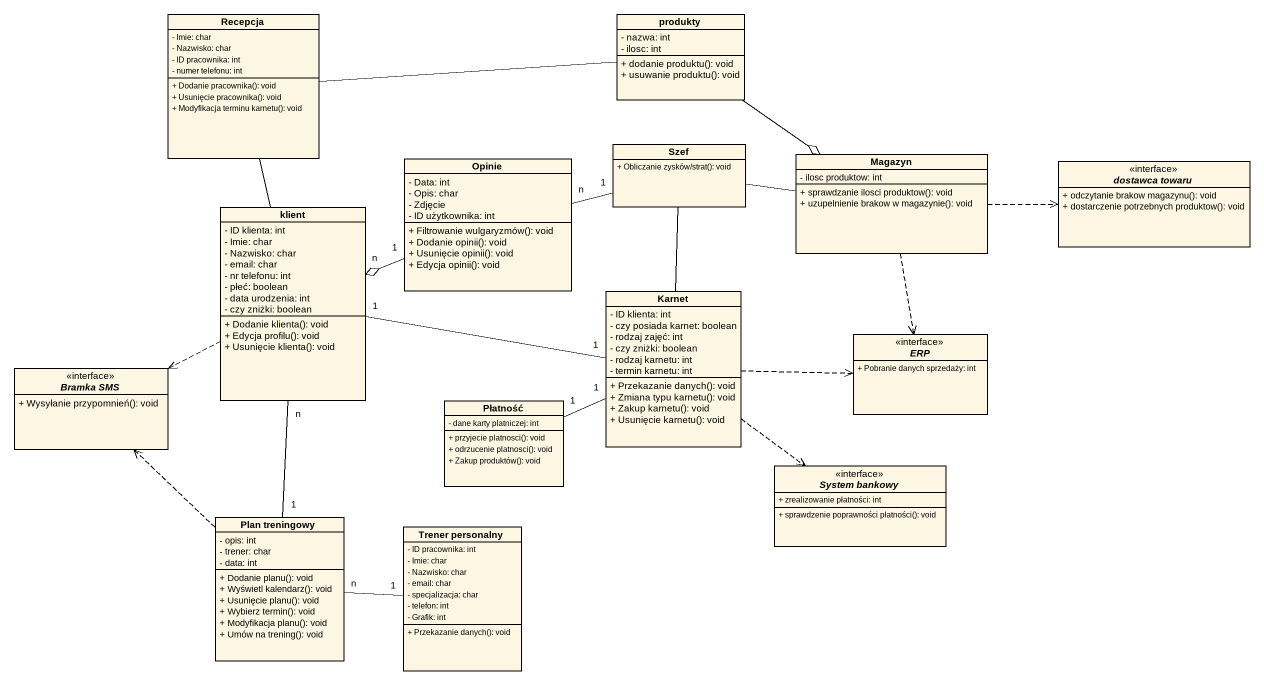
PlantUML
@startuml
hide circle
hide empty members
skinparam classAttributeIconSize 0
class Recepcja {
  - Imie: char
  - Nazwisko: char
  - ID pracownika: int
  - numer telefonu: int
  + Dodanie pracownika(): void
  + Usunięcie pracownika(): void
  + Modyfikacja terminu karnetu(): void
}
class produkty {
  - nazwa: int
  - ilosc: int
  + dodanie produktu(): void
  + usuwanie produktu(): void
}
class Szef {
  + Obliczanie zysków/strat(): void
}
class Opinie {
  - Data: int
  - Opis: char
  - Zdjęcie
  - ID użytkownika: int
  + Filtrowanie wulgaryzmów(): void
  + Dodanie opinii(): void
  + Usunięcie opinii(): void
  + Edycja opinii(): void
}
class Magazyn {
  - ilosc produktow: int
  + sprawdzanie ilosci produktow(): void
  + uzupelnienie brakow w magazynie(): void
}
interface "dostawca towaru" as dostawca_towaru {
  + odczytanie brakow magazynu(): void
  + dostarczenie potrzebnych produktow(): void
}
class klient {
  - ID klienta: int
  - Imie: char
  - Nazwisko: char
  - email: char
  - nr telefonu: int
  - płeć: boolean
  - data urodzenia: int
  - czy zniżki: boolean
  + Dodanie klienta(): void
  + Edycja profilu(): void
  + Usunięcie klienta(): void
}
class Karnet {
  - ID klienta: int
  - czy posiada karnet: boolean
  - rodzaj zajęć: int
  - czy zniżki: boolean
  - rodzaj karnetu: int
  - termin karnetu: int
  + Przekazanie danych(): void
  + Zmiana typu karnetu(): void
  + Zakup karnetu(): void
  + Usunięcie karnetu(): void
}
interface ERP {
  + Pobranie danych sprzedaży: int
}
interface "Bramka SMS" as Bramka_SMS {
  + Wysyłanie przypomnień(): void
}
class Płatność {
  - dane karty platniczej: int
  + przyjecie platnosci(): void
  + odrzucenie platnosci(): void
  + Zakup produktów(): void
}
interface "System bankowy" as System_bankowy {
  + zrealizowanie płatności: int
  + sprawdzenie poprawności płatności(): void
}
class "Plan treningowy" as Plan_treningowy {
  - opis: int
  - trener: char
  - data: int
  + Dodanie planu(): void
  + Wyświetl kalendarz(): void
  + Usunięcie planu(): void
  + Wybierz termin(): void
  + Modyfikacja planu(): void
  + Umów na trening(): void
}
class "Trener personalny" as Trener_personalny {
  - ID pracownika: int
  - Imie: char
  - Nazwisko: char
  - email: char
  - specjalizacja: char
  - telefon: int
  - Grafik: int
  + Przekazanie danych(): void
}
Recepcja -right- produkty
produkty --o Magazyn
Opinie "n" -right- "1" Szef
Opinie "1" -left-o "n" klient
Magazyn -left- Szef
Magazyn .right.> dostawca_towaru
Magazyn ..> ERP
klient -up- Recepcja
klient "1" -right- "1" Karnet
klient .left.> Bramka_SMS
Karnet -up- Szef
Karnet .right.> ERP
Karnet "1" -left- "1" Płatność
Karnet ..> System_bankowy
Plan_treningowy "1" -up- "n" klient
Plan_treningowy .up.> Bramka_SMS
Trener_personalny "1" -left- "n" Plan_treningowy
@enduml
